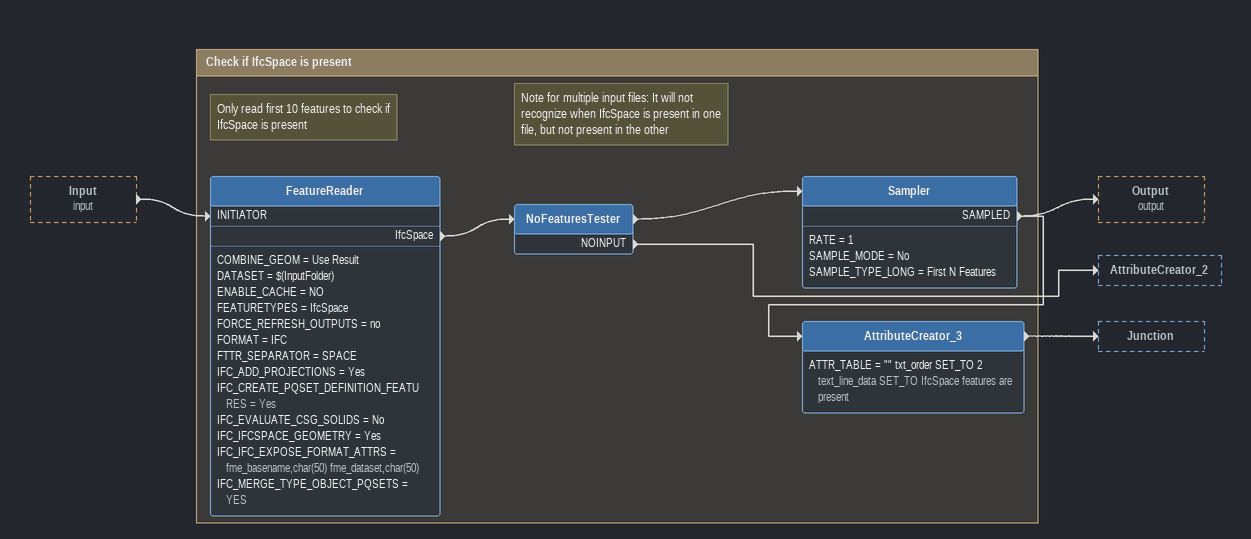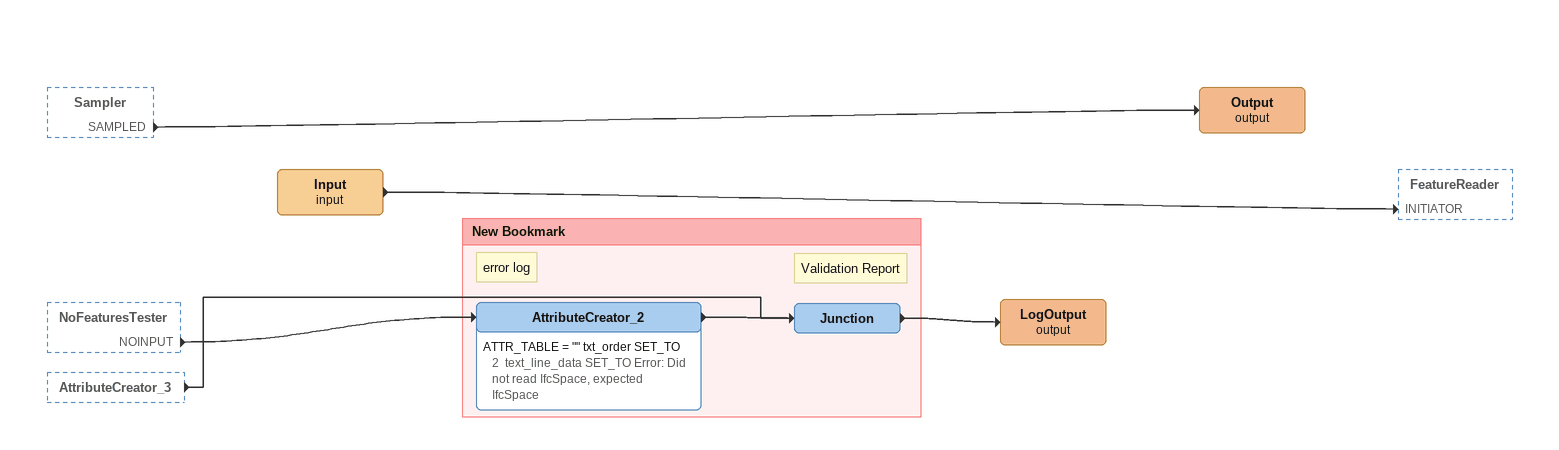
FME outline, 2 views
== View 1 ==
Input (input) [outside]
    -> FeatureReader [INITIATOR]

Bookmark: Check if IfcSpace is present
Note: Only read first 10 features to check if IfcSpace is present
Note: Note for multiple input files: It will not recognize when IfcSpace is present in one file, but not present in the other
FeatureReader
    COMBINE_GEOM = Use Result
    DATASET = $(InputFolder)
    ENABLE_CACHE = NO
    FEATURETYPES = IfcSpace
    FORCE_REFRESH_OUTPUTS = no
    FORMAT = IFC
    FTTR_SEPARATOR = SPACE
    IFC_ADD_PROJECTIONS = Yes
    IFC_CREATE_PQSET_DEFINITION_FEATURES = Yes
    IFC_EVALUATE_CSG_SOLIDS = No
    IFC_IFCSPACE_GEOMETRY = Yes
    IFC_IFC_EXPOSE_FORMAT_ATTRS = fme_basename,char(50) fme_dataset,char(50)
    IFC_MERGE_TYPE_OBJECT_PQSETS = YES
    IfcSpace -> NoFeaturesTester
NoFeaturesTester
    NOINPUT -> AttributeCreator_2
    -> Sampler
Sampler
    RATE = 1
    SAMPLE_MODE = No
    SAMPLE_TYPE_LONG = First N Features
    SAMPLED -> Output (output)
    SAMPLED -> AttributeCreator_3
AttributeCreator_3
    ATTR_TABLE = "" txt_order SET_TO 2  text_line_data SET_TO IfcSpace features are present
    -> Junction

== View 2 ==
Sampler [outside]
    SAMPLED -> Output (output)
NoFeaturesTester [outside]
    NOINPUT -> AttributeCreator_2
AttributeCreator_3 [outside]
    -> Junction
Input (input)
    -> FeatureReader [INITIATOR]
Output (output)
LogOutput (output)

Bookmark: New Bookmark
Note: error log
AttributeCreator_2
    ATTR_TABLE = "" txt_order SET_TO 2  text_line_data SET_TO Error: Did not read IfcSpace, expected IfcSpace
    -> Junction
Note: Validation Report
Junction
    -> LogOutput (output)
